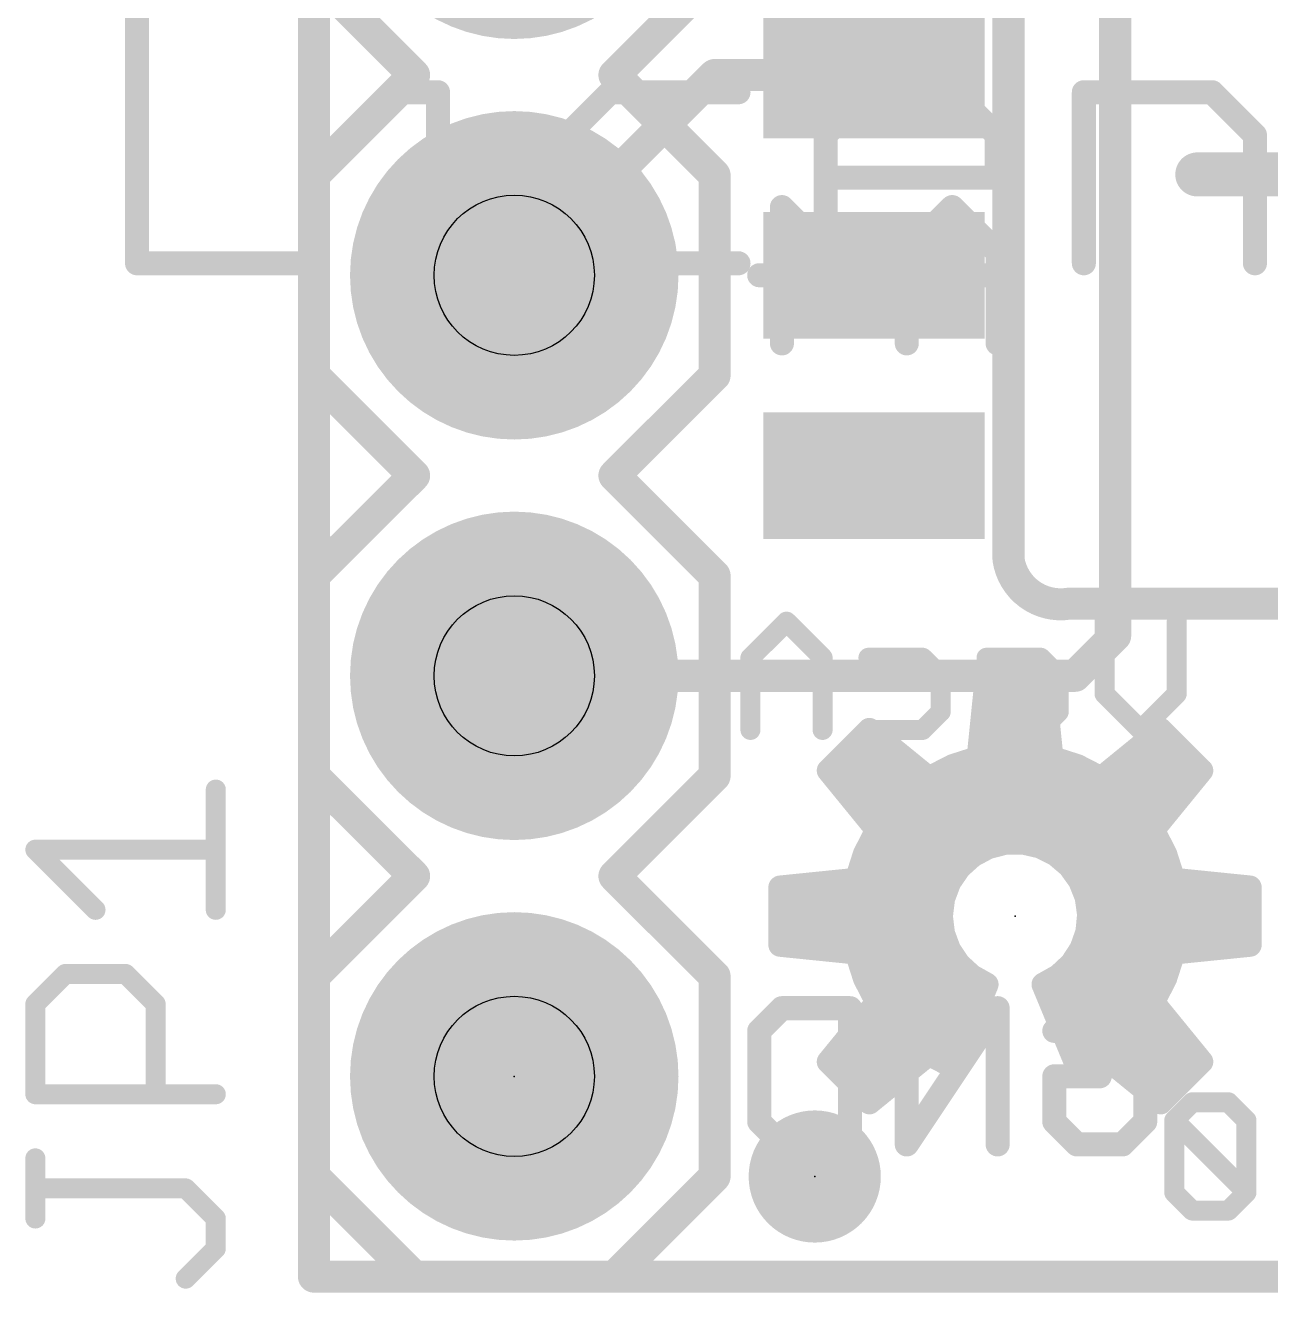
# Model space of a CAD drawing. Extents: x -98 to 13, y 0 to 18.
# Drawn here: x -1.83 to 6.07, y -0.1 to 7.94 of the extents above; entities that cross this region are included whole.
import ezdxf

# ---------------------------------------------------------------- set-up
doc = ezdxf.new("R2010")
doc.units = 0
for name, color, linetype in [('1', 12, 'CONTINUOUS'), ('16', 132, 'CONTINUOUS'), ('17', 110, 'CONTINUOUS'), ('20', 53, 'CONTINUOUS'), ('21', 53, 'CONTINUOUS'), ('22', 53, 'CONTINUOUS'), ('23', 53, 'CONTINUOUS'), ('25', 253, 'CONTINUOUS'), ('27', 253, 'CONTINUOUS'), ('29', 253, 'CONTINUOUS'), ('30', 253, 'CONTINUOUS'), ('31', 253, 'CONTINUOUS'), ('44', 253, 'CONTINUOUS'), ('51', 53, 'CONTINUOUS')]:
    doc.layers.add(name, color=color, linetype=linetype)

# ---------------------------------------------------------------- blocks, each defined once
blk = doc.blocks.new('PIE')
at = {"const_width": 0.5}
blk.add_lwpolyline([(0, -0.25, 1), (0, 0.25, 1), (0, -0.25)], format="xyb", dxfattribs=at)
blk = doc.blocks.new('RECT')
blk.add_solid([(-0.5, -0.5), (0.5, -0.5), (-0.5, 0.5), (0.5, 0.5)])
blk = doc.blocks.new('ROUNDP')
at = {"const_width": 0.5}
blk.add_lwpolyline([(0, -0.25, 1), (0, 0.25, 1), (0, -0.25)], format="xyb", dxfattribs=at)

msp = doc.modelspace()

# ---------------------------------------------------------------- linework, layer by layer
at = {"layer": '1', "const_width": 0.2032}
for points in [[(0, 0), (0, 17.78)], [(2.54, 7.62), (1.27, 6.35)], [(3.55, 7.62), (2.54, 7.62)], [(12.7, 0), (0, 0)]]:
    msp.add_lwpolyline(points, dxfattribs=at)
at = {"layer": '1', "const_width": 0.1016}
for points in [[(2.54, 7.6708, 1), (2.54, 7.5692)], [(2.5759, 7.5841, 1), (2.5041, 7.6559)], [(3.55, 7.5692, 1), (3.55, 7.6708)], [(1.2341, 6.3859, 1), (1.3059, 6.3141)], [(0, 0.0508, 1), (0, -0.0508)], [(-0.0508, 0, 1), (0.0508, 0)]]:
    msp.add_lwpolyline(points, format="xyb", dxfattribs=at)
at = {"layer": '16'}
for points, const_width in [([(0, 0), (0, 17.78)], 0.2032), ([(5.08, 12.7), (5.08, 4.064)], 0.2032), ([(5.08, 4.064), (4.826, 3.81)], 0.2032), ([(4.826, 3.81), (1.27, 3.81)], 0.2032), ([(5.5691, 1.1055), (5.4547, 0.9911)], 0.127), ([(5.7979, 1.1055), (5.5691, 1.1055)], 0.127), ([(5.9123, 0.9911), (5.7979, 1.1055)], 0.127), ([(5.4547, 0.9911), (5.4547, 0.5335)], 0.127), ([(5.9123, 0.5335), (5.4547, 0.9911)], 0.127), ([(5.9123, 0.5335), (5.9123, 0.9911)], 0.127), ([(5.4547, 0.5335), (5.5691, 0.4191)], 0.127), ([(5.7979, 0.4191), (5.9123, 0.5335)], 0.127), ([(5.5691, 0.4191), (5.7979, 0.4191)], 0.127), ([(12.7, 0), (0, 0)], 0.2032)]:
    msp.add_lwpolyline(points, dxfattribs=dict(at, const_width=const_width))
for points, const_width in [([(5.0292, 4.064, 1), (5.1308, 4.064)], 0.1016), ([(5.1159, 4.0281, 1), (5.0441, 4.0999)], 0.1016), ([(1.27, 3.8608, 1), (1.27, 3.7592)], 0.1016), ([(4.7901, 3.8459, 1), (4.8619, 3.7741)], 0.1016), ([(4.826, 3.7592, 1), (4.826, 3.8608)], 0.1016), ([(5.5691, 1.1372, 1), (5.5691, 1.0737)], 0.0635), ([(5.5916, 1.083, 1), (5.5466, 1.1279)], 0.0635), ([(5.8203, 1.1279, 1), (5.7754, 1.083)], 0.0635), ([(5.7979, 1.0737, 1), (5.7979, 1.1372)], 0.0635), ([(5.4772, 1.0135, 1), (5.4322, 0.9686)], 0.0635), ([(5.4322, 1.0135, 1), (5.4772, 0.9686)], 0.0635), ([(5.4864, 0.9911, 1), (5.423, 0.9911)], 0.0635), ([(5.944, 0.9911, 1), (5.8805, 0.9911)], 0.0635), ([(5.8898, 0.9686, 1), (5.9347, 1.0135)], 0.0635), ([(5.4772, 0.5559, 1), (5.4322, 0.511)], 0.0635), ([(5.423, 0.5335, 1), (5.4864, 0.5335)], 0.0635), ([(5.8805, 0.5335, 1), (5.944, 0.5335)], 0.0635), ([(5.9347, 0.511, 1), (5.8898, 0.5559)], 0.0635), ([(5.8898, 0.511, 1), (5.9347, 0.5559)], 0.0635), ([(5.5691, 0.4509, 1), (5.5691, 0.3874)], 0.0635), ([(5.7979, 0.3874, 1), (5.7979, 0.4509)], 0.0635), ([(5.5466, 0.3966, 1), (5.5916, 0.4416)], 0.0635), ([(5.7754, 0.4416, 1), (5.8203, 0.3966)], 0.0635), ([(0, 0.0508, 1), (0, -0.0508)], 0.1016), ([(-0.0508, 0, 1), (0.0508, 0)], 0.1016)]:
    msp.add_lwpolyline(points, format="xyb", dxfattribs=dict(at, const_width=const_width))
at = {"layer": '20', "const_width": 0.2032}
for points in [[(0, 17.78), (0, 0)], [(0, 0), (12.68, 0)]]:
    msp.add_lwpolyline(points, dxfattribs=at)
at = {"layer": '20', "const_width": 0.1016}
for points in [[(0, 0.0508, 1), (0, -0.0508)], [(-0.0508, 0, 1), (0.0508, 0)]]:
    msp.add_lwpolyline(points, format="xyb", dxfattribs=at)
at = {"layer": '21'}
for points, const_width in [([(4.4037, 13.1318), (4.4037, 4.5482)], 0.2032), ([(0, 8.255), (0.635, 7.62)], 0.2032), ([(1.905, 7.62), (2.54, 8.255)], 0.2032), ([(0, 6.985), (0.635, 7.62)], 0.2032), ([(1.905, 7.62), (2.54, 6.985)], 0.2032), ([(0, 5.715), (0, 6.985)], 0.2032), ([(2.54, 6.985), (2.54, 5.715)], 0.2032), ([(0.635, 5.08), (0, 5.715)], 0.2032), ([(2.54, 5.715), (1.905, 5.08)], 0.2032), ([(0, 4.445), (0.635, 5.08)], 0.2032), ([(1.905, 5.08), (2.54, 4.445)], 0.2032), ([(0, 3.175), (0, 4.445)], 0.2032), ([(2.54, 4.445), (2.54, 3.175)], 0.2032), ([(4.7847, 4.2672), (7.9153, 4.2672)], 0.2032), ([(4.2622, 3.7748), (4.213, 3.2909)], 0.15), ([(4.2597, 3.75), (4.6303, 3.75)], 0.15), ([(4.6278, 3.7748), (4.2622, 3.7748)], 0.15), ([(4.677, 3.2909), (4.6278, 3.7748)], 0.15), ([(4.2444, 3.6), (4.6456, 3.6)], 0.15), ([(3.5215, 3.468), (3.263, 3.2095)], 0.15), ([(3.8985, 3.1606), (3.5215, 3.468)], 0.15), ([(5.3685, 3.468), (4.9915, 3.1606)], 0.15), ([(5.627, 3.2095), (5.3685, 3.468)], 0.15), ([(3.5035, 3.45), (3.5436, 3.45)], 0.15), ([(4.2292, 3.45), (4.6608, 3.45)], 0.15), ([(5.3464, 3.45), (5.3865, 3.45)], 0.15), ([(3.3535, 3.3), (3.7275, 3.3)], 0.15), ([(4.0503, 3.2388), (3.8985, 3.1606)], 0.15), ([(4.213, 3.2909), (4.0503, 3.2388)], 0.15), ([(4.2139, 3.3), (4.6761, 3.3)], 0.15), ([(4.8397, 3.2388), (4.677, 3.2909)], 0.15), ([(4.9915, 3.1606), (4.8397, 3.2388)], 0.15), ([(5.1625, 3.3), (5.5365, 3.3)], 0.15), ([(0.635, 2.54), (0, 3.175)], 0.2032), ([(2.54, 3.175), (1.905, 2.54)], 0.2032), ([(3.263, 3.2095), (3.5704, 2.8325)], 0.15), ([(3.3115, 3.15), (5.5785, 3.15)], 0.15), ([(5.3196, 2.8325), (5.627, 3.2095)], 0.15), ([(3.4338, 3), (5.4562, 3)], 0.15), ([(3.5704, 2.8325), (3.4922, 2.6807)], 0.15), ([(3.5561, 2.85), (5.3339, 2.85)], 0.15), ([(5.3978, 2.6807), (5.3196, 2.8325)], 0.15), ([(4.2751, 2.7228), (4.3838, 2.7506)], 0.15), ([(4.3838, 2.7506), (4.496, 2.7518)], 0.15), ([(4.496, 2.7518), (4.6052, 2.7264)], 0.15), ([(3.4922, 2.6807), (3.4401, 2.518)], 0.15), ([(3.5021, 2.7), (4.2325, 2.7)], 0.15), ([(4.0926, 2.595), (4.1761, 2.6699)], 0.15), ([(4.1761, 2.6699), (4.2751, 2.7228)], 0.15), ([(4.6052, 2.7264), (4.7053, 2.6756)], 0.15), ([(4.6572, 2.7), (5.3879, 2.7)], 0.15), ([(4.7053, 2.6756), (4.7905, 2.6026)], 0.15), ([(5.4499, 2.518), (5.3978, 2.6807)], 0.15), ([(4.0292, 2.5024), (4.0926, 2.595)], 0.15), ([(4.7905, 2.6026), (4.8559, 2.5114)], 0.15), ([(0, 1.905), (0.635, 2.54)], 0.2032), ([(1.905, 2.54), (2.54, 1.905)], 0.2032), ([(3.4401, 2.518), (2.9562, 2.4688)], 0.15), ([(3.4503, 2.55), (4.0618, 2.55)], 0.15), ([(3.9897, 2.3974), (4.0292, 2.5024)], 0.15), ([(4.8282, 2.55), (5.4397, 2.55)], 0.15), ([(4.8559, 2.5114), (4.8977, 2.4073)], 0.15), ([(5.9338, 2.4688), (5.4499, 2.518)], 0.15), ([(2.9562, 2.4688), (2.9562, 2.1032)], 0.15), ([(5.9338, 2.1032), (5.9338, 2.4688)], 0.15), ([(2.9562, 2.4), (3.9906, 2.4)], 0.15), ([(3.9762, 2.286), (3.9897, 2.3974)], 0.15), ([(4.8977, 2.4073), (4.9135, 2.2962)], 0.15), ([(4.8987, 2.4), (5.9338, 2.4)], 0.15), ([(3.9891, 2.1766), (3.9762, 2.286)], 0.15), ([(4.9135, 2.2962), (4.9026, 2.1845)], 0.15), ([(2.9562, 2.25), (3.9805, 2.25)], 0.15), ([(4.0273, 2.0732), (3.9891, 2.1766)], 0.15), ([(4.9026, 2.1845), (4.8653, 2.0787)], 0.15), ([(4.909, 2.25), (5.9338, 2.25)], 0.15), ([(2.9562, 2.1032), (3.4401, 2.054)], 0.15), ([(2.9877, 2.1), (4.0174, 2.1)], 0.15), ([(4.8728, 2.1), (5.9023, 2.1)], 0.15), ([(5.4499, 2.054), (5.9338, 2.1032)], 0.15), ([(3.4401, 2.054), (3.4922, 1.8913)], 0.15), ([(4.0885, 1.9815), (4.0273, 2.0732)], 0.15), ([(4.8653, 2.0787), (4.804, 1.9847)], 0.15), ([(5.3978, 1.8913), (5.4499, 2.054)], 0.15), ([(3.4734, 1.95), (4.1226, 1.95)], 0.15), ([(4.1694, 1.9067), (4.0885, 1.9815)], 0.15), ([(4.804, 1.9847), (4.7222, 1.908)], 0.15), ([(4.767, 1.95), (5.4166, 1.95)], 0.15), ([(0, 0.635), (0, 1.905)], 0.2032), ([(2.54, 1.905), (2.54, 0.635)], 0.2032), ([(3.4922, 1.8913), (3.5704, 1.7395)], 0.15), ([(4.2656, 1.8529), (4.1694, 1.9067)], 0.15), ([(4.7222, 1.908), (4.6244, 1.8529)], 0.15), ([(5.3196, 1.7395), (5.3978, 1.8913)], 0.15), ([(3.5392, 1.8), (4.2437, 1.8)], 0.15), ([(4.0503, 1.3332), (4.2656, 1.8529)], 0.15), ([(4.6244, 1.8529), (4.8397, 1.3332)], 0.15), ([(4.6463, 1.8), (5.3508, 1.8)], 0.15), ([(3.5704, 1.7395), (3.263, 1.3625)], 0.15), ([(5.627, 1.3625), (5.3196, 1.7395)], 0.15), ([(3.4974, 1.65), (4.1815, 1.65)], 0.15), ([(4.7085, 1.65), (5.3926, 1.65)], 0.15), ([(3.3751, 1.5), (4.1194, 1.5)], 0.15), ([(4.7706, 1.5), (5.5149, 1.5)], 0.15), ([(3.5215, 1.104), (3.8985, 1.4114)], 0.15), ([(3.8985, 1.4114), (4.0503, 1.3332)], 0.15), ([(4.8397, 1.3332), (4.9915, 1.4114)], 0.15), ([(4.9915, 1.4114), (5.3685, 1.104)], 0.15), ([(3.263, 1.3625), (3.5215, 1.104)], 0.15), ([(3.2755, 1.35), (3.8232, 1.35)], 0.15), ([(4.0177, 1.35), (4.0573, 1.35)], 0.15), ([(4.8327, 1.35), (4.8723, 1.35)], 0.15), ([(5.0668, 1.35), (5.6145, 1.35)], 0.15), ([(5.3685, 1.104), (5.627, 1.3625)], 0.15), ([(3.4255, 1.2), (3.6392, 1.2)], 0.15), ([(5.2508, 1.2), (5.4645, 1.2)], 0.15), ([(0, 0.635), (0.635, 0)], 0.2032), ([(1.905, 0), (2.54, 0.635)], 0.2032), ([(0.635, 0), (1.905, 0)], 0.2032)]:
    msp.add_lwpolyline(points, dxfattribs=dict(at, const_width=const_width))
for points, const_width in [([(0.6709, 7.5841, 1), (0.5991, 7.6559)], 0.1016), ([(1.9409, 7.6559, 1), (1.8691, 7.5841)], 0.1016), ([(0.5991, 7.5841, 1), (0.6709, 7.6559)], 0.1016), ([(1.8691, 7.6559, 1), (1.9409, 7.5841)], 0.1016), ([(0.0508, 6.985, 1), (-0.0508, 6.985)], 0.1016), ([(2.5908, 6.985, 1), (2.4892, 6.985)], 0.1016), ([(-0.0359, 7.0209, 1), (0.0359, 6.9491)], 0.1016), ([(2.5041, 6.9491, 1), (2.5759, 7.0209)], 0.1016), ([(0.0359, 5.7509, 1), (-0.0359, 5.6791)], 0.1016), ([(2.5759, 5.6791, 1), (2.5041, 5.7509)], 0.1016), ([(-0.0508, 5.715, 1), (0.0508, 5.715)], 0.1016), ([(2.4892, 5.715, 1), (2.5908, 5.715)], 0.1016), ([(0.6709, 5.0441, 1), (0.5991, 5.1159)], 0.1016), ([(0.5991, 5.0441, 1), (0.6709, 5.1159)], 0.1016), ([(1.9409, 5.1159, 1), (1.8691, 5.0441)], 0.1016), ([(1.8691, 5.1159, 1), (1.9409, 5.0441)], 0.1016), ([(4.4037, 4.5482, 0.4142), (4.7847, 4.2672)], 0.2032), ([(4.4539, 4.5558, 1), (4.3535, 4.5406)], 0.1016), ([(4.3529, 4.5482, 1), (4.4545, 4.5482)], 0.1016), ([(0.0508, 4.445, 1), (-0.0508, 4.445)], 0.1016), ([(-0.0359, 4.4809, 1), (0.0359, 4.4091)], 0.1016), ([(2.5908, 4.445, 1), (2.4892, 4.445)], 0.1016), ([(2.5041, 4.4091, 1), (2.5759, 4.4809)], 0.1016), ([(4.7847, 4.318, 1), (4.7847, 4.2164)], 0.1016), ([(4.7923, 4.217, 1), (4.7771, 4.3174)], 0.1016), ([(4.2597, 3.7875, 1), (4.2597, 3.7125)], 0.075), ([(4.2622, 3.8123, 1), (4.2622, 3.7373)], 0.075), ([(4.2995, 3.771, 1), (4.2249, 3.7786)], 0.075), ([(4.6651, 3.7786, 1), (4.5905, 3.771)], 0.075), ([(4.6278, 3.7373, 1), (4.6278, 3.8123)], 0.075), ([(4.6303, 3.7125, 1), (4.6303, 3.7875)], 0.075), ([(4.2444, 3.6375, 1), (4.2444, 3.5625)], 0.075), ([(4.6456, 3.5625, 1), (4.6456, 3.6375)], 0.075), ([(3.5452, 3.4971, 1), (3.4978, 3.4389)], 0.075), ([(3.548, 3.4415, 1), (3.495, 3.4945)], 0.075), ([(5.395, 3.4945, 1), (5.342, 3.4415)], 0.075), ([(5.3922, 3.4389, 1), (5.3448, 3.4971)], 0.075), ([(3.5035, 3.4875, 1), (3.5035, 3.4125)], 0.075), ([(3.5436, 3.4125, 1), (3.5436, 3.4875)], 0.075), ([(4.2292, 3.4875, 1), (4.2292, 3.4125)], 0.075), ([(4.6608, 3.4125, 1), (4.6608, 3.4875)], 0.075), ([(5.3464, 3.4875, 1), (5.3464, 3.4125)], 0.075), ([(5.3865, 3.4125, 1), (5.3865, 3.4875)], 0.075), ([(3.3535, 3.3375, 1), (3.3535, 3.2625)], 0.075), ([(3.7275, 3.2625, 1), (3.7275, 3.3375)], 0.075), ([(4.0389, 3.2745, 1), (4.0618, 3.2031)], 0.075), ([(4.0675, 3.2055, 1), (4.0332, 3.2722)], 0.075), ([(4.1757, 3.2947, 1), (4.2503, 3.2871)], 0.075), ([(4.2139, 3.3375, 1), (4.2139, 3.2625)], 0.075), ([(4.2244, 3.2552, 1), (4.2016, 3.3266)], 0.075), ([(4.6884, 3.3266, 1), (4.6656, 3.2552)], 0.075), ([(4.6397, 3.2871, 1), (4.7143, 3.2947)], 0.075), ([(4.6761, 3.2625, 1), (4.6761, 3.3375)], 0.075), ([(4.8568, 3.2722, 1), (4.8225, 3.2055)], 0.075), ([(4.8282, 3.2031, 1), (4.8511, 3.2745)], 0.075), ([(5.1625, 3.3375, 1), (5.1625, 3.2625)], 0.075), ([(5.5365, 3.2625, 1), (5.5365, 3.3375)], 0.075), ([(0.0359, 3.2109, 1), (-0.0359, 3.1391)], 0.1016), ([(-0.0508, 3.175, 1), (0.0508, 3.175)], 0.1016), ([(2.4892, 3.175, 1), (2.5908, 3.175)], 0.1016), ([(2.5759, 3.1391, 1), (2.5041, 3.2109)], 0.1016), ([(3.2921, 3.2332, 1), (3.2339, 3.1858)], 0.075), ([(3.2365, 3.236, 1), (3.2895, 3.183)], 0.075), ([(3.3115, 3.1875, 1), (3.3115, 3.1125)], 0.075), ([(3.8813, 3.1939, 1), (3.9157, 3.1273)], 0.075), ([(3.8748, 3.1315, 1), (3.9222, 3.1897)], 0.075), ([(4.9678, 3.1897, 1), (5.0152, 3.1315)], 0.075), ([(4.9743, 3.1273, 1), (5.0087, 3.1939)], 0.075), ([(5.5785, 3.1125, 1), (5.5785, 3.1875)], 0.075), ([(5.6561, 3.1858, 1), (5.5979, 3.2332)], 0.075), ([(5.6005, 3.183, 1), (5.6535, 3.236)], 0.075), ([(3.4338, 3.0375, 1), (3.4338, 2.9625)], 0.075), ([(5.4562, 2.9625, 1), (5.4562, 3.0375)], 0.075), ([(3.5561, 2.8875, 1), (3.5561, 2.8125)], 0.075), ([(3.6037, 2.8153, 1), (3.5371, 2.8497)], 0.075), ([(3.5413, 2.8088, 1), (3.5995, 2.8562)], 0.075), ([(5.3529, 2.8497, 1), (5.2863, 2.8153)], 0.075), ([(5.2905, 2.8562, 1), (5.3487, 2.8088)], 0.075), ([(5.3339, 2.8125, 1), (5.3339, 2.8875)], 0.075), ([(4.3834, 2.7881, 1), (4.3842, 2.7131)], 0.075), ([(4.3931, 2.7143, 1), (4.3745, 2.7869)], 0.075), ([(4.5045, 2.7884, 1), (4.4875, 2.7153)], 0.075), ([(4.4964, 2.7143, 1), (4.4956, 2.7893)], 0.075), ([(3.4588, 2.6978, 1), (3.5255, 2.6635)], 0.075), ([(3.5279, 2.6692, 1), (3.4565, 2.6921)], 0.075), ([(3.5021, 2.7375, 1), (3.5021, 2.6625)], 0.075), ([(4.1584, 2.703, 1), (4.1938, 2.6368)], 0.075), ([(4.2011, 2.642, 1), (4.1511, 2.6978)], 0.075), ([(4.2325, 2.6625, 1), (4.2325, 2.7375)], 0.075), ([(4.2658, 2.7591, 1), (4.2844, 2.6864)], 0.075), ([(4.2928, 2.6897, 1), (4.2574, 2.7558)], 0.075), ([(4.6222, 2.7598, 1), (4.5883, 2.6929)], 0.075), ([(4.5967, 2.6898, 1), (4.6138, 2.7629)], 0.075), ([(4.6572, 2.7375, 1), (4.6572, 2.6625)], 0.075), ([(4.7297, 2.7041, 1), (4.6809, 2.6472)], 0.075), ([(4.6884, 2.6422, 1), (4.7223, 2.7091)], 0.075), ([(5.4335, 2.6921, 1), (5.3621, 2.6692)], 0.075), ([(5.3645, 2.6635, 1), (5.4312, 2.6978)], 0.075), ([(5.3879, 2.6625, 1), (5.3879, 2.7375)], 0.075), ([(4.0675, 2.6229, 1), (4.1176, 2.5671)], 0.075), ([(4.1235, 2.5738, 1), (4.0616, 2.6162)], 0.075), ([(4.821, 2.6244, 1), (4.76, 2.5807)], 0.075), ([(4.7661, 2.5741, 1), (4.8149, 2.631)], 0.075), ([(0.6709, 2.5041, 1), (0.5991, 2.5759)], 0.1016), ([(0.5991, 2.5041, 1), (0.6709, 2.5759)], 0.1016), ([(1.9409, 2.5759, 1), (1.8691, 2.5041)], 0.1016), ([(1.8691, 2.5759, 1), (1.9409, 2.5041)], 0.1016), ([(3.4503, 2.5875, 1), (3.4503, 2.5125)], 0.075), ([(3.4439, 2.4807, 1), (3.4363, 2.5553)], 0.075), ([(4.0643, 2.4892, 1), (3.9941, 2.5156)], 0.075), ([(4.0618, 2.5125, 1), (4.0618, 2.5875)], 0.075), ([(4.8282, 2.5875, 1), (4.8282, 2.5125)], 0.075), ([(4.8906, 2.5254, 1), (4.8211, 2.4974)], 0.075), ([(5.4537, 2.5553, 1), (5.4461, 2.4807)], 0.075), ([(5.4397, 2.5125, 1), (5.4397, 2.5875)], 0.075), ([(2.9937, 2.4688, 1), (2.9187, 2.4688)], 0.075), ([(2.9524, 2.5061, 1), (2.96, 2.4315)], 0.075), ([(3.4044, 2.5294, 1), (3.4758, 2.5066)], 0.075), ([(3.9982, 2.5236, 1), (4.0601, 2.4812)], 0.075), ([(4.8254, 2.4895, 1), (4.8863, 2.5332)], 0.075), ([(5.4142, 2.5066, 1), (5.4856, 2.5294)], 0.075), ([(5.9713, 2.4688, 1), (5.8963, 2.4688)], 0.075), ([(5.93, 2.4315, 1), (5.9376, 2.5061)], 0.075), ([(2.9562, 2.4375, 1), (2.9562, 2.3625)], 0.075), ([(3.9546, 2.4106, 1), (4.0247, 2.3842)], 0.075), ([(4.0269, 2.3929, 1), (3.9524, 2.4019)], 0.075), ([(3.9906, 2.3625, 1), (3.9906, 2.4375)], 0.075), ([(4.9348, 2.4126, 1), (4.8605, 2.402)], 0.075), ([(4.8987, 2.4375, 1), (4.8987, 2.3625)], 0.075), ([(4.8629, 2.3933, 1), (4.9325, 2.4212)], 0.075), ([(5.9338, 2.3625, 1), (5.9338, 2.4375)], 0.075), ([(4.0134, 2.2904, 1), (3.939, 2.2816)], 0.075), ([(4.9509, 2.2925, 1), (4.8762, 2.2998)], 0.075), ([(4.8764, 2.2909, 1), (4.9507, 2.3015)], 0.075), ([(2.9562, 2.2875, 1), (2.9562, 2.2125)], 0.075), ([(3.939, 2.2905, 1), (4.0134, 2.2815)], 0.075), ([(4.0243, 2.1895, 1), (3.954, 2.1636)], 0.075), ([(3.9805, 2.2125, 1), (3.9805, 2.2875)], 0.075), ([(4.9379, 2.1721, 1), (4.8672, 2.197)], 0.075), ([(4.909, 2.2875, 1), (4.909, 2.2125)], 0.075), ([(5.9338, 2.2125, 1), (5.9338, 2.2875)], 0.075), ([(2.96, 2.1405, 1), (2.9524, 2.0659)], 0.075), ([(2.9877, 2.1375, 1), (2.9877, 2.0625)], 0.075), ([(3.9519, 2.1722, 1), (4.0264, 2.181)], 0.075), ([(4.0174, 2.0625, 1), (4.0174, 2.1375)], 0.075), ([(4.8728, 2.1375, 1), (4.8728, 2.0625)], 0.075), ([(4.8652, 2.1882, 1), (4.9399, 2.1808)], 0.075), ([(5.9023, 2.0625, 1), (5.9023, 2.1375)], 0.075), ([(5.9376, 2.0659, 1), (5.93, 2.1405)], 0.075), ([(2.9187, 2.1032, 1), (2.9937, 2.1032)], 0.075), ([(3.4758, 2.0654, 1), (3.4044, 2.0426)], 0.075), ([(3.4363, 2.0167, 1), (3.4439, 2.0913)], 0.075), ([(4.0585, 2.094, 1), (3.9961, 2.0523)], 0.075), ([(3.9921, 2.0602, 1), (4.0625, 2.0861)], 0.075), ([(4.83, 2.0911, 1), (4.9007, 2.0662)], 0.075), ([(4.8968, 2.0582, 1), (4.8339, 2.0991)], 0.075), ([(5.4461, 2.0913, 1), (5.4537, 2.0167)], 0.075), ([(5.4856, 2.0426, 1), (5.4142, 2.0654)], 0.075), ([(5.8963, 2.1032, 1), (5.9713, 2.1032)], 0.075), ([(3.4734, 1.9875, 1), (3.4734, 1.9125)], 0.075), ([(4.114, 2.0091, 1), (4.0631, 1.954)], 0.075), ([(4.0573, 1.9607, 1), (4.1197, 2.0024)], 0.075), ([(4.1226, 1.9125, 1), (4.1226, 1.9875)], 0.075), ([(4.767, 1.9875, 1), (4.767, 1.9125)], 0.075), ([(4.7726, 2.0052, 1), (4.8355, 1.9642)], 0.075), ([(4.8297, 1.9573, 1), (4.7784, 2.012)], 0.075), ([(5.4166, 1.9125, 1), (5.4166, 1.9875)], 0.075), ([(0.0508, 1.905, 1), (-0.0508, 1.905)], 0.1016), ([(-0.0359, 1.9409, 1), (0.0359, 1.8691)], 0.1016), ([(2.5908, 1.905, 1), (2.4892, 1.905)], 0.1016), ([(2.5041, 1.8691, 1), (2.5759, 1.9409)], 0.1016), ([(3.5255, 1.9085, 1), (3.4588, 1.8742)], 0.075), ([(3.4565, 1.8799, 1), (3.5279, 1.9028)], 0.075), ([(4.1878, 1.9395, 1), (4.1511, 1.874)], 0.075), ([(4.144, 1.8792, 1), (4.1949, 1.9343)], 0.075), ([(4.6965, 1.9353, 1), (4.7478, 1.8806)], 0.075), ([(4.7406, 1.8753, 1), (4.7038, 1.9406)], 0.075), ([(5.3621, 1.9028, 1), (5.4335, 1.8799)], 0.075), ([(5.4312, 1.8742, 1), (5.3645, 1.9085)], 0.075), ([(3.5392, 1.8375, 1), (3.5392, 1.7625)], 0.075), ([(4.3002, 1.8385, 1), (4.231, 1.8673)], 0.075), ([(4.2437, 1.7625, 1), (4.2437, 1.8375)], 0.075), ([(4.2473, 1.8202, 1), (4.2839, 1.8856)], 0.075), ([(4.659, 1.8673, 1), (4.5898, 1.8385)], 0.075), ([(4.606, 1.8856, 1), (4.6428, 1.8202)], 0.075), ([(4.6463, 1.8375, 1), (4.6463, 1.7625)], 0.075), ([(5.3508, 1.7625, 1), (5.3508, 1.8375)], 0.075), ([(3.5371, 1.7223, 1), (3.6037, 1.7567)], 0.075), ([(3.5995, 1.7158, 1), (3.5413, 1.7632)], 0.075), ([(5.3487, 1.7632, 1), (5.2905, 1.7158)], 0.075), ([(5.2863, 1.7567, 1), (5.3529, 1.7223)], 0.075), ([(3.4974, 1.6875, 1), (3.4974, 1.6125)], 0.075), ([(4.1815, 1.6125, 1), (4.1815, 1.6875)], 0.075), ([(4.7085, 1.6875, 1), (4.7085, 1.6125)], 0.075), ([(5.3926, 1.6125, 1), (5.3926, 1.6875)], 0.075), ([(3.3751, 1.5375, 1), (3.3751, 1.4625)], 0.075), ([(4.1194, 1.4625, 1), (4.1194, 1.5375)], 0.075), ([(4.7706, 1.5375, 1), (4.7706, 1.4625)], 0.075), ([(5.5149, 1.4625, 1), (5.5149, 1.5375)], 0.075), ([(3.9157, 1.4447, 1), (3.8813, 1.3781)], 0.075), ([(3.9222, 1.3823, 1), (3.8748, 1.4405)], 0.075), ([(5.0152, 1.4405, 1), (4.9678, 1.3823)], 0.075), ([(5.0087, 1.3781, 1), (4.9743, 1.4447)], 0.075), ([(3.2895, 1.389, 1), (3.2365, 1.336)], 0.075), ([(3.2339, 1.3862, 1), (3.2921, 1.3388)], 0.075), ([(3.2755, 1.3875, 1), (3.2755, 1.3125)], 0.075), ([(3.8232, 1.3125, 1), (3.8232, 1.3875)], 0.075), ([(4.0177, 1.3875, 1), (4.0177, 1.3125)], 0.075), ([(4.0157, 1.3476, 1), (4.0849, 1.3188)], 0.075), ([(4.0331, 1.2999, 1), (4.0675, 1.3665)], 0.075), ([(4.0573, 1.3125, 1), (4.0573, 1.3875)], 0.075), ([(4.8327, 1.3875, 1), (4.8327, 1.3125)], 0.075), ([(4.8225, 1.3665, 1), (4.8569, 1.2999)], 0.075), ([(4.8051, 1.3188, 1), (4.8743, 1.3476)], 0.075), ([(4.8723, 1.3125, 1), (4.8723, 1.3875)], 0.075), ([(5.0668, 1.3875, 1), (5.0668, 1.3125)], 0.075), ([(5.5979, 1.3388, 1), (5.6561, 1.3862)], 0.075), ([(5.6535, 1.336, 1), (5.6005, 1.389)], 0.075), ([(5.6145, 1.3125, 1), (5.6145, 1.3875)], 0.075), ([(3.4255, 1.2375, 1), (3.4255, 1.1625)], 0.075), ([(3.6392, 1.1625, 1), (3.6392, 1.2375)], 0.075), ([(5.2508, 1.2375, 1), (5.2508, 1.1625)], 0.075), ([(5.4645, 1.1625, 1), (5.4645, 1.2375)], 0.075), ([(3.4978, 1.1331, 1), (3.5452, 1.0749)], 0.075), ([(3.495, 1.0775, 1), (3.548, 1.1305)], 0.075), ([(5.342, 1.1305, 1), (5.395, 1.0775)], 0.075), ([(5.3448, 1.0749, 1), (5.3922, 1.1331)], 0.075), ([(0.0359, 0.6709, 1), (-0.0359, 0.5991)], 0.1016), ([(2.5759, 0.5991, 1), (2.5041, 0.6709)], 0.1016), ([(-0.0508, 0.635, 1), (0.0508, 0.635)], 0.1016), ([(2.4892, 0.635, 1), (2.5908, 0.635)], 0.1016), ([(0.635, 0.0508, 1), (0.635, -0.0508)], 0.1016), ([(0.5991, -0.0359, 1), (0.6709, 0.0359)], 0.1016), ([(1.8691, 0.0359, 1), (1.9409, -0.0359)], 0.1016), ([(1.905, -0.0508, 1), (1.905, 0.0508)], 0.1016)]:
    msp.add_lwpolyline(points, format="xyb", dxfattribs=dict(at, const_width=const_width))
at = {"layer": '22'}
for points, const_width in [([(5.6007, 6.9897), (7.1006, 6.9897)], 0.2794), ([(2.9672, 5.9182), (2.9672, 6.7825)], 0.1524), ([(2.9672, 6.7825), (3.3993, 6.3504)], 0.1524), ([(4.0467, 6.7825), (3.7586, 6.4944)], 0.1524), ([(4.3348, 6.4944), (4.0467, 6.7825)], 0.1524), ([(3.7586, 6.4944), (3.7586, 5.9182)], 0.1524), ([(4.3348, 5.9182), (4.3348, 6.4944)], 0.1524), ([(3.3993, 6.3504), (2.8231, 6.3504)], 0.1524), ([(4.3348, 6.3504), (3.7586, 6.3504)], 0.1524), ([(2.9961, 4.1535), (2.7673, 3.9247)], 0.127), ([(3.2249, 3.9247), (2.9961, 4.1535)], 0.127), ([(5.0126, 3.6959), (5.0126, 4.1535)], 0.127), ([(5.4702, 4.1535), (5.4702, 3.6959)], 0.127), ([(2.7673, 3.9247), (2.7673, 3.4671)], 0.127), ([(3.2249, 3.4671), (3.2249, 3.9247)], 0.127), ([(3.5157, 3.9247), (3.8589, 3.9247)], 0.127), ([(3.8589, 3.9247), (3.9733, 3.8103)], 0.127), ([(4.2642, 3.9247), (4.6074, 3.9247)], 0.127), ([(4.6074, 3.9247), (4.7217, 3.8103)], 0.127), ([(3.2249, 3.8103), (2.7673, 3.8103)], 0.127), ([(3.9733, 3.8103), (3.9733, 3.5815)], 0.127), ([(4.7217, 3.8103), (4.7217, 3.5815)], 0.127), ([(5.2414, 3.4671), (5.0126, 3.6959)], 0.127), ([(5.4702, 3.6959), (5.2414, 3.4671)], 0.127), ([(3.9733, 3.5815), (3.8589, 3.4671)], 0.127), ([(4.7217, 3.5815), (4.6074, 3.4671)], 0.127), ([(3.8589, 3.4671), (3.5157, 3.4671)], 0.127), ([(4.6074, 3.4671), (4.2642, 3.4671)], 0.127), ([(2.8231, 1.5585), (2.9672, 1.7025)], 0.1524), ([(2.9672, 1.7025), (3.3993, 1.7025)], 0.1524), ([(3.3993, 1.7025), (3.3993, 0.8382)], 0.1524), ([(4.3348, 1.7025), (3.7586, 0.8382)], 0.1524), ([(3.7586, 0.8382), (3.7586, 1.7025)], 0.1524), ([(4.3348, 0.8382), (4.3348, 1.7025)], 0.1524), ([(4.6941, 1.5585), (4.8382, 1.7025)], 0.1524), ([(4.8382, 1.7025), (5.1263, 1.7025)], 0.1524), ([(5.1263, 1.7025), (5.2704, 1.5585)], 0.1524), ([(2.8231, 0.9823), (2.8231, 1.5585)], 0.1524), ([(5.2704, 1.5585), (5.2704, 0.9823)], 0.1524), ([(4.6941, 0.9823), (4.6941, 1.2704)], 0.1524), ([(4.6941, 1.2704), (4.9822, 1.2704)], 0.1524), ([(2.9672, 0.8382), (2.8231, 0.9823)], 0.1524), ([(4.8382, 0.8382), (4.6941, 0.9823)], 0.1524), ([(5.2704, 0.9823), (5.1263, 0.8382)], 0.1524), ([(3.3993, 0.8382), (2.9672, 0.8382)], 0.1524), ([(5.1263, 0.8382), (4.8382, 0.8382)], 0.1524)]:
    msp.add_lwpolyline(points, dxfattribs=dict(at, const_width=const_width))
for points, const_width in [([(5.6007, 7.0595, 1), (5.6007, 6.9198)], 0.1397), ([(2.9941, 6.8095, 1), (2.9402, 6.7556)], 0.0762), ([(3.0053, 6.7825, 1), (2.9291, 6.7825)], 0.0762), ([(4.0737, 6.8095, 1), (4.0198, 6.7556)], 0.0762), ([(4.0737, 6.7556, 1), (4.0198, 6.8095)], 0.0762), ([(3.7967, 6.4944, 1), (3.7205, 6.4944)], 0.0762), ([(3.7317, 6.5214, 1), (3.7856, 6.4675)], 0.0762), ([(4.3729, 6.4944, 1), (4.2967, 6.4944)], 0.0762), ([(4.3079, 6.4675, 1), (4.3618, 6.5214)], 0.0762), ([(2.8231, 6.3885, 1), (2.8231, 6.3123)], 0.0762), ([(3.3724, 6.3234, 1), (3.4263, 6.3773)], 0.0762), ([(3.3993, 6.3123, 1), (3.3993, 6.3885)], 0.0762), ([(3.7586, 6.3885, 1), (3.7586, 6.3123)], 0.0762), ([(4.3348, 6.3123, 1), (4.3348, 6.3885)], 0.0762), ([(2.9291, 5.9182, 1), (3.0053, 5.9182)], 0.0762), ([(3.7205, 5.9182, 1), (3.7967, 5.9182)], 0.0762), ([(4.2967, 5.9182, 1), (4.3729, 5.9182)], 0.0762), ([(3.0186, 4.1759, 1), (2.9737, 4.131)], 0.0635), ([(3.0186, 4.131, 1), (2.9737, 4.1759)], 0.0635), ([(5.0443, 4.1535, 1), (4.9808, 4.1535)], 0.0635), ([(5.5019, 4.1535, 1), (5.4384, 4.1535)], 0.0635), ([(2.7991, 3.9247, 1), (2.7356, 3.9247)], 0.0635), ([(2.7449, 3.9471, 1), (2.7898, 3.9022)], 0.0635), ([(3.2567, 3.9247, 1), (3.1932, 3.9247)], 0.0635), ([(3.2025, 3.9022, 1), (3.2474, 3.9471)], 0.0635), ([(3.5157, 3.9564, 1), (3.5157, 3.8929)], 0.0635), ([(3.8814, 3.9471, 1), (3.8365, 3.9022)], 0.0635), ([(3.8589, 3.8929, 1), (3.8589, 3.9564)], 0.0635), ([(4.2642, 3.9564, 1), (4.2642, 3.8929)], 0.0635), ([(4.6298, 3.9471, 1), (4.5849, 3.9022)], 0.0635), ([(4.6074, 3.8929, 1), (4.6074, 3.9564)], 0.0635), ([(2.7673, 3.842, 1), (2.7673, 3.7785)], 0.0635), ([(3.2249, 3.7785, 1), (3.2249, 3.842)], 0.0635), ([(4.0051, 3.8103, 1), (3.9416, 3.8103)], 0.0635), ([(3.9509, 3.7878, 1), (3.9958, 3.8327)], 0.0635), ([(4.7535, 3.8103, 1), (4.69, 3.8103)], 0.0635), ([(4.6993, 3.7878, 1), (4.7442, 3.8327)], 0.0635), ([(5.035, 3.7183, 1), (4.9901, 3.6734)], 0.0635), ([(4.9808, 3.6959, 1), (5.0443, 3.6959)], 0.0635), ([(5.4384, 3.6959, 1), (5.5019, 3.6959)], 0.0635), ([(5.4926, 3.6734, 1), (5.4477, 3.7183)], 0.0635), ([(3.9958, 3.559, 1), (3.9509, 3.6039)], 0.0635), ([(4.7442, 3.559, 1), (4.6993, 3.6039)], 0.0635), ([(3.9416, 3.5815, 1), (4.0051, 3.5815)], 0.0635), ([(4.69, 3.5815, 1), (4.7535, 3.5815)], 0.0635), ([(2.7356, 3.4671, 1), (2.7991, 3.4671)], 0.0635), ([(3.1932, 3.4671, 1), (3.2567, 3.4671)], 0.0635), ([(3.5157, 3.4989, 1), (3.5157, 3.4354)], 0.0635), ([(3.8365, 3.4896, 1), (3.8814, 3.4446)], 0.0635), ([(3.8589, 3.4354, 1), (3.8589, 3.4989)], 0.0635), ([(4.2642, 3.4989, 1), (4.2642, 3.4354)], 0.0635), ([(4.5849, 3.4896, 1), (4.6298, 3.4446)], 0.0635), ([(4.6074, 3.4354, 1), (4.6074, 3.4989)], 0.0635), ([(5.2189, 3.4896, 1), (5.2638, 3.4446)], 0.0635), ([(5.2189, 3.4446, 1), (5.2638, 3.4896)], 0.0635), ([(2.9672, 1.7406, 1), (2.9672, 1.6644)], 0.0762), ([(2.9941, 1.6756, 1), (2.9402, 1.7295)], 0.0762), ([(3.4374, 1.7025, 1), (3.3612, 1.7025)], 0.0762), ([(3.3993, 1.6644, 1), (3.3993, 1.7406)], 0.0762), ([(3.7967, 1.7025, 1), (3.7205, 1.7025)], 0.0762), ([(4.3729, 1.7025, 1), (4.2967, 1.7025)], 0.0762), ([(4.3665, 1.6814, 1), (4.3031, 1.7237)], 0.0762), ([(4.8382, 1.7406, 1), (4.8382, 1.6644)], 0.0762), ([(4.8651, 1.6756, 1), (4.8112, 1.7295)], 0.0762), ([(5.1532, 1.7295, 1), (5.0994, 1.6756)], 0.0762), ([(5.1263, 1.6644, 1), (5.1263, 1.7406)], 0.0762), ([(2.8612, 1.5585, 1), (2.785, 1.5585)], 0.0762), ([(2.7962, 1.5854, 1), (2.85, 1.5315)], 0.0762), ([(4.6672, 1.5854, 1), (4.7211, 1.5315)], 0.0762), ([(5.3085, 1.5585, 1), (5.2323, 1.5585)], 0.0762), ([(5.2434, 1.5315, 1), (5.2973, 1.5854)], 0.0762), ([(4.7322, 1.2704, 1), (4.656, 1.2704)], 0.0762), ([(4.6941, 1.3085, 1), (4.6941, 1.2323)], 0.0762), ([(4.9822, 1.2323, 1), (4.9822, 1.3085)], 0.0762), ([(2.85, 1.0092, 1), (2.7962, 0.9553)], 0.0762), ([(4.7211, 1.0092, 1), (4.6672, 0.9553)], 0.0762), ([(5.2973, 0.9553, 1), (5.2434, 1.0092)], 0.0762), ([(2.785, 0.9823, 1), (2.8612, 0.9823)], 0.0762), ([(4.656, 0.9823, 1), (4.7322, 0.9823)], 0.0762), ([(5.2323, 0.9823, 1), (5.3085, 0.9823)], 0.0762), ([(2.9672, 0.8763, 1), (2.9672, 0.8001)], 0.0762), ([(2.9402, 0.8113, 1), (2.9941, 0.8651)], 0.0762), ([(3.3993, 0.8001, 1), (3.3993, 0.8763)], 0.0762), ([(3.7269, 0.8593, 1), (3.7903, 0.8171)], 0.0762), ([(4.8382, 0.8763, 1), (4.8382, 0.8001)], 0.0762), ([(4.8112, 0.8113, 1), (4.8651, 0.8651)], 0.0762), ([(5.0994, 0.8651, 1), (5.1532, 0.8113)], 0.0762), ([(5.1263, 0.8001, 1), (5.1263, 0.8763)], 0.0762), ([(3.3612, 0.8382, 1), (3.4374, 0.8382)], 0.0762), ([(3.7205, 0.8382, 1), (3.7967, 0.8382)], 0.0762), ([(4.2967, 0.8382, 1), (4.3729, 0.8382)], 0.0762)]:
    msp.add_lwpolyline(points, format="xyb", dxfattribs=dict(at, const_width=const_width))
at = {"layer": '23'}
for p in [(4.445, 2.286), (1.27, 1.27), (3.175, 0.635)]:
    msp.add_point(p, dxfattribs=at)
at = {"layer": '25', "const_width": 0.127}
for points in [[(-0.6223, 2.3261), (-0.6223, 3.0887)], [(-1.385, 2.3261), (-1.7663, 2.7074)], [(-1.7663, 2.7074), (-0.6223, 2.7074)], [(-1.7663, 1.7287), (-1.5756, 1.9193)], [(-1.5756, 1.9193), (-1.1943, 1.9193)], [(-1.1943, 1.9193), (-1.0036, 1.7287)], [(-1.7663, 1.1567), (-1.7663, 1.7287)], [(-1.0036, 1.7287), (-1.0036, 1.1567)], [(-0.6223, 1.1567), (-1.7663, 1.1567)], [(-1.7663, 0.3686), (-1.7663, 0.75)], [(-0.813, 0.5593), (-1.7663, 0.5593)], [(-0.6223, 0.3686), (-0.813, 0.5593)], [(-0.6223, 0.178), (-0.6223, 0.3686)], [(-0.813, -0.0127), (-0.6223, 0.178)]]:
    msp.add_lwpolyline(points, dxfattribs=at)
at = {"layer": '25', "const_width": 0.0635}
for points in [[(-0.5906, 3.0887, 1), (-0.6541, 3.0887)], [(-1.7663, 2.7392, 1), (-1.7663, 2.6757)], [(-1.7438, 2.7299, 1), (-1.7887, 2.685)], [(-0.6223, 2.6757, 1), (-0.6223, 2.7392)], [(-1.4074, 2.3036, 1), (-1.3625, 2.3485)], [(-0.6541, 2.3261, 1), (-0.5906, 2.3261)], [(-1.5756, 1.9511, 1), (-1.5756, 1.8876)], [(-1.5532, 1.8969, 1), (-1.5981, 1.9418)], [(-1.1718, 1.9418, 1), (-1.2167, 1.8969)], [(-1.1943, 1.8876, 1), (-1.1943, 1.9511)], [(-1.7345, 1.7287, 1), (-1.798, 1.7287)], [(-1.7887, 1.7511, 1), (-1.7438, 1.7062)], [(-0.9719, 1.7287, 1), (-1.0354, 1.7287)], [(-1.0261, 1.7062, 1), (-0.9812, 1.7511)], [(-1.7663, 1.1884, 1), (-1.7663, 1.1249)], [(-0.6223, 1.1249, 1), (-0.6223, 1.1884)], [(-1.798, 1.1567, 1), (-1.7345, 1.1567)], [(-1.0354, 1.1567, 1), (-0.9719, 1.1567)], [(-1.7345, 0.75, 1), (-1.798, 0.75)], [(-1.7663, 0.591, 1), (-1.7663, 0.5275)], [(-0.7905, 0.5817, 1), (-0.8354, 0.5368)], [(-0.813, 0.5275, 1), (-0.813, 0.591)], [(-0.5906, 0.3686, 1), (-0.6541, 0.3686)], [(-0.6448, 0.3462, 1), (-0.5998, 0.3911)], [(-1.798, 0.3686, 1), (-1.7345, 0.3686)], [(-0.5998, 0.1555, 1), (-0.6448, 0.2004)], [(-0.6541, 0.178, 1), (-0.5906, 0.178)], [(-0.8354, 0.0098, 1), (-0.7905, -0.0352)]]:
    msp.add_lwpolyline(points, format="xyb", dxfattribs=at)
at = {"layer": '27', "const_width": 0.1524}
for points in [[(-1.1216, 8.0532), (-1.1216, 6.4262)], [(0.5156, 7.5109), (0.7867, 7.5109)], [(0.7867, 7.5109), (0.7867, 6.4262)], [(1.8782, 7.5109), (1.607, 7.2397)], [(2.6917, 7.5109), (1.8782, 7.5109)], [(3.2442, 7.2397), (3.5153, 7.5109)], [(3.5153, 7.5109), (4.0577, 7.5109)], [(4.0577, 7.5109), (4.3288, 7.2397)], [(4.8813, 6.4262), (4.8813, 7.5109)], [(4.8813, 7.5109), (5.6948, 7.5109)], [(5.6948, 7.5109), (5.966, 7.2397)], [(1.607, 7.2397), (1.607, 6.6974)], [(3.2442, 6.6974), (3.2442, 7.2397)], [(4.3288, 7.2397), (4.3288, 6.9685)], [(5.966, 7.2397), (5.966, 6.4262)], [(4.3288, 6.9685), (3.2442, 6.9685)], [(1.607, 6.6974), (1.8782, 6.4262)], [(3.5153, 6.4262), (3.2442, 6.6974)], [(-1.1216, 6.4262), (-0.0369, 6.4262)], [(0.5156, 6.4262), (1.0579, 6.4262)], [(1.8782, 6.4262), (2.6917, 6.4262)], [(4.0577, 6.4262), (3.5153, 6.4262)]]:
    msp.add_lwpolyline(points, dxfattribs=at)
at = {"layer": '27', "const_width": 0.0762}
for points in [[(0.5156, 7.549, 1), (0.5156, 7.4728)], [(0.8248, 7.5109, 1), (0.7486, 7.5109)], [(0.7867, 7.4728, 1), (0.7867, 7.549)], [(1.8782, 7.549, 1), (1.8782, 7.4728)], [(1.9051, 7.4839, 1), (1.8512, 7.5378)], [(2.6917, 7.4728, 1), (2.6917, 7.549)], [(3.5153, 7.549, 1), (3.5153, 7.4728)], [(3.5423, 7.4839, 1), (3.4884, 7.5378)], [(4.0846, 7.5378, 1), (4.0307, 7.4839)], [(4.0577, 7.4728, 1), (4.0577, 7.549)], [(4.9194, 7.5109, 1), (4.8432, 7.5109)], [(4.8813, 7.549, 1), (4.8813, 7.4728)], [(5.7218, 7.5378, 1), (5.6679, 7.4839)], [(5.6948, 7.4728, 1), (5.6948, 7.549)], [(1.6451, 7.2397, 1), (1.5689, 7.2397)], [(3.2823, 7.2397, 1), (3.2061, 7.2397)], [(4.3669, 7.2397, 1), (4.2907, 7.2397)], [(6.0041, 7.2397, 1), (5.9279, 7.2397)], [(1.5801, 7.2666, 1), (1.634, 7.2128)], [(3.2172, 7.2666, 1), (3.2711, 7.2128)], [(4.3019, 7.2128, 1), (4.3558, 7.2666)], [(5.939, 7.2128, 1), (5.9929, 7.2666)], [(3.2442, 7.0066, 1), (3.2442, 6.9304)], [(4.2907, 6.9685, 1), (4.3669, 6.9685)], [(4.3288, 6.9304, 1), (4.3288, 7.0066)], [(1.634, 6.7243, 1), (1.5801, 6.6704)], [(3.2711, 6.7243, 1), (3.2172, 6.6704)], [(1.5689, 6.6974, 1), (1.6451, 6.6974)], [(3.2061, 6.6974, 1), (3.2823, 6.6974)], [(-1.1216, 6.4643, 1), (-1.1216, 6.3881)], [(-1.1597, 6.4262, 1), (-1.0835, 6.4262)], [(-0.0369, 6.3881, 1), (-0.0369, 6.4643)], [(0.5156, 6.4643, 1), (0.5156, 6.3881)], [(0.7486, 6.4262, 1), (0.8248, 6.4262)], [(1.0579, 6.3881, 1), (1.0579, 6.4643)], [(1.8782, 6.4643, 1), (1.8782, 6.3881)], [(1.8512, 6.3993, 1), (1.9051, 6.4531)], [(2.6917, 6.3881, 1), (2.6917, 6.4643)], [(3.5153, 6.4643, 1), (3.5153, 6.3881)], [(3.4884, 6.3993, 1), (3.5423, 6.4531)], [(4.0577, 6.3881, 1), (4.0577, 6.4643)], [(4.8432, 6.4262, 1), (4.9194, 6.4262)], [(5.9279, 6.4262, 1), (6.0041, 6.4262)]]:
    msp.add_lwpolyline(points, format="xyb", dxfattribs=at)
at = {"layer": '44'}
for centre in [(1.27, 6.35), (1.27, 3.81), (1.27, 1.27)]:
    msp.add_circle(centre, 0.508, dxfattribs=at)

# ---------------------------------------------------------------- block references
at = {"layer": '1', "xscale": 0.6, "yscale": 1.2, "rotation": 270}
for p in [(3.55, 7.62), (3.55, 6.35), (3.55, 5.08)]:
    msp.add_blockref('RECT', p, dxfattribs=at)
at = {"layer": '1', "xscale": 0.635, "yscale": 0.635}
msp.add_blockref('PIE', (3.175, 0.635), dxfattribs=at)
at = {"layer": '17', "rotation": 180}
for p, xscale, yscale in [((1.27, 6.35), 1.8796, 1.8796), ((1.27, 6.35), 1.8796, 1.8796), ((1.27, 6.35), 1.524, 1.524), ((1.27, 6.35), 1.524, 1.524), ((1.27, 3.81), 1.8796, 1.8796), ((1.27, 3.81), 1.8796, 1.8796), ((1.27, 3.81), 1.524, 1.524), ((1.27, 3.81), 1.524, 1.524), ((1.27, 1.27), 1.8796, 1.8796), ((1.27, 1.27), 1.8796, 1.8796), ((1.27, 1.27), 1.524, 1.524), ((1.27, 1.27), 1.524, 1.524)]:
    msp.add_blockref('ROUNDP', p, dxfattribs=dict(at, xscale=xscale, yscale=yscale))
at = {"layer": '29'}
for name, p, xscale, yscale, rotation in [('ROUNDP', (1.27, 8.89), 2.0828, 2.0828, 180), ('RECT', (3.55, 7.62), 0.8032, 1.4032, 270), ('ROUNDP', (1.27, 6.35), 2.0828, 2.0828, 180), ('RECT', (3.55, 6.35), 0.8032, 1.4032, 270), ('RECT', (3.55, 5.08), 0.8032, 1.4032, 270), ('ROUNDP', (1.27, 3.81), 2.0828, 2.0828, 180), ('ROUNDP', (1.27, 1.27), 2.0828, 2.0828, 180)]:
    msp.add_blockref(name, p, dxfattribs=dict(at, xscale=xscale, yscale=yscale, rotation=rotation))
at = {"layer": '29', "xscale": 0.8382, "yscale": 0.8382}
msp.add_blockref('PIE', (3.175, 0.635), dxfattribs=at)
at = {"layer": '30', "xscale": 2.0828, "yscale": 2.0828, "rotation": 180}
for p in [(1.27, 8.89), (1.27, 6.35), (1.27, 3.81), (1.27, 1.27)]:
    msp.add_blockref('ROUNDP', p, dxfattribs=at)
at = {"layer": '31', "xscale": 0.6, "yscale": 1.2, "rotation": 270}
for p in [(3.55, 7.62), (3.55, 6.35), (3.55, 5.08)]:
    msp.add_blockref('RECT', p, dxfattribs=at)
at = {"layer": '51', "xscale": 0.508}
for p, yscale, rotation in [((3.5624, 7.62), 1.0287, 270), ((1.27, 6.35), 0.508, 90), ((3.5624, 6.35), 1.0287, 270), ((3.5624, 5.08), 1.0287, 270), ((1.27, 3.81), 0.508, 90), ((1.27, 1.27), 0.508, 90)]:
    msp.add_blockref('RECT', p, dxfattribs=dict(at, yscale=yscale, rotation=rotation))

doc.saveas('drawing.dxf')
